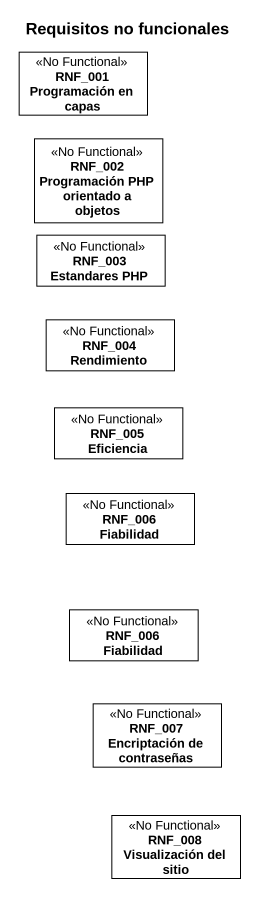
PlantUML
@startuml
title Requisitos no funcionales
hide circle
hide empty members
class "RNF_001 Programación en capas" as RNF_001_Programación_en <<No Functional>>
class "RNF_002 Programación PHP orientado a objetos" as RNF_002_Programación_PHP <<No Functional>>
class "RNF_003 Estandares PHP" as RNF_003_Estandares_PHP <<No Functional>>
class "RNF_004 Rendimiento" as RNF_004_Rendimiento <<No Functional>>
class "RNF_005 Eficiencia" as RNF_005_Eficiencia <<No Functional>>
class "RNF_006 Fiabilidad" as RNF_006_Fiabilidad <<No Functional>>
class "RNF_006 Fiabilidad" as RNF_006_Fiabilidad_2 <<No Functional>>
class "RNF_007 Encriptación de contraseñas" as RNF_007_Encriptación_de <<No Functional>>
class "RNF_008 Visualización del sitio" as RNF_008_Visualización_del <<No Functional>>
@enduml
